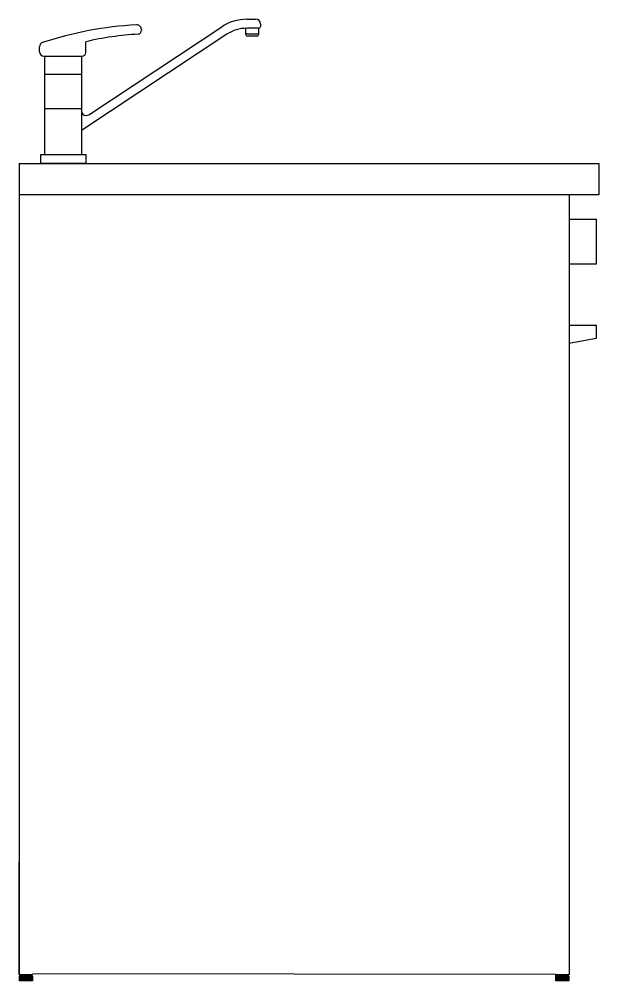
# Model space of a CAD drawing. Header units: millimetres. Extents: x 1636 to 3054, y -633 to 141.
# Drawn here: x 2278 to 2342.3, y 3.9 to 110.7 of the extents above; entities that cross this region are included whole.
import ezdxf

# ---------------------------------------------------------------- set-up
doc = ezdxf.new("R2010")
doc.units = ezdxf.units.MM
doc.layers.add('elementi incassati', color=131, linetype='Continuous')

msp = doc.modelspace()

# ---------------------------------------------------------------- linework, layer by layer
for p, q in [((2303.23, 110.69), (2304.25, 110.69)), ((2304.75, 110.19), (2304.75, 109.89)), ((2301.02, 109.03), (2284.9, 98.35)), ((2285.71, 100.09), (2300.46, 109.86)), ((2291.2, 109.04), (2291.2, 109.04)), ((2291.55, 109.57), (2291.55, 109.47)), ((2303.15, 109), (2303.15, 109.69)), ((2303.15, 109.06), (2304.55, 109.06)), ((2304.55, 109.69), (2303.23, 109.69)), ((2304.55, 109.69), (2304.55, 109)), ((2285.38, 106.99), (2285.38, 108.19)), ((2304.35, 108.8), (2303.35, 108.8)), ((2280.24, 107.09), (2280.24, 107.63)), ((2280.74, 106.59), (2284.9, 106.59)), ((2280.74, 106.59), (2280.82, 106.59)), ((2280.82, 95.68), (2280.82, 106.59)), ((2284.9, 106.59), (2284.9, 95.68)), ((2284.9, 106.59), (2284.98, 106.59)), ((2280.82, 104.6), (2284.9, 104.6)), ((2280.82, 100.78), (2284.9, 100.78)), ((2284.9, 100.5), (2284.9, 100.5)), ((2285.4, 100), (2285.42, 100)), ((2280.38, 94.69), (2280.38, 95.68)), ((2280.38, 95.68), (2285.38, 95.68)), ((2285.38, 95.68), (2285.38, 94.69)), ((2278, 94.69), (2342.3, 94.69)), ((2278, 94.69), (2278, 4.59)), ((2285.38, 94.69), (2280.38, 94.69)), ((2342.3, 94.69), (2342.3, 91.19)), ((2342.3, 91.19), (2278, 91.19)), ((2339, 91.19), (2339, 17.09)), ((2278, 4.59), (2278, 17.09)), ((2339, 17.09), (2339, 4.59)), ((2279.5, 4.59), (2278, 4.59)), ((2279.44, 4.59), (2278.05, 4.59)), ((2337.5, 4.62), (2279.5, 4.69)), ((2339, 4.59), (2337.5, 4.59)), ((2338.94, 4.59), (2337.55, 4.59))]:
    msp.add_line(p, q)
at = {"lineweight": 25}
for points in [[(2278.02, 4.45), (2278.02, 3.96), (2278.02, 3.96), (2278.03, 3.96)], [(2278.02, 4.45), (2278.02, 4.45), (2278.03, 4.45)], [(2278.03, 4.45), (2278.03, 3.96), (2278.03, 3.96), (2278.03, 3.96), (2278.04, 3.96)], [(2278.03, 4.45), (2278.03, 4.45), (2278.03, 4.45), (2278.04, 4.45)], [(2278.04, 3.95), (2278.04, 3.95), (2278.04, 3.95), (2278.04, 3.96), (2278.04, 3.96), (2278.04, 4.45)], [(2278.07, 4.45), (2278.06, 4.45), (2278.05, 4.45), (2278.05, 4.45), (2278.05, 4.45), (2278.04, 4.45)], [(2278.05, 4.45), (2278.05, 4.59)], [(2278.05, 4.45), (2278.05, 3.96), (2278.05, 3.96), (2278.06, 3.96), (2278.07, 3.96)], [(2278.06, 3.95), (2278.06, 3.95), (2278.06, 3.95), (2278.06, 3.96), (2278.07, 3.96), (2278.07, 4.45)], [(2278.1, 4.45), (2278.09, 4.45), (2278.09, 4.45), (2278.08, 4.45), (2278.07, 4.45), (2278.07, 4.45)], [(2278.08, 4.45), (2278.08, 3.96), (2278.09, 3.96), (2278.09, 3.96), (2278.1, 3.96)], [(2278.09, 3.95), (2278.09, 3.95), (2278.1, 3.95), (2278.1, 3.95), (2278.1, 3.96), (2278.1, 3.96), (2278.1, 4.45)], [(2278.15, 4.45), (2278.14, 4.45), (2278.13, 4.45), (2278.13, 4.45), (2278.11, 4.45), (2278.1, 4.45)], [(2278.13, 3.95), (2278.14, 3.95), (2278.14, 3.95), (2278.14, 3.95), (2278.14, 3.95), (2278.15, 3.96), (2278.15, 3.96), (2278.15, 4.45)], [(2278.13, 4.45), (2278.13, 3.96), (2278.13, 3.96), (2278.14, 3.96), (2278.15, 3.96)], [(2278.21, 4.45), (2278.2, 4.45), (2278.19, 4.45), (2278.18, 4.45), (2278.18, 4.45), (2278.16, 4.45), (2278.15, 4.45)], [(2278.18, 4.45), (2278.18, 3.96), (2278.18, 3.96), (2278.19, 3.96), (2278.2, 3.96), (2278.21, 3.96)], [(2278.19, 3.95), (2278.19, 3.95), (2278.19, 3.95), (2278.2, 3.95), (2278.2, 3.95), (2278.21, 3.95), (2278.21, 3.96), (2278.21, 4.45)], [(2278.27, 4.45), (2278.26, 4.45), (2278.25, 4.45), (2278.25, 4.45), (2278.24, 4.45), (2278.22, 4.45), (2278.21, 4.45)], [(2278.24, 4.45), (2278.24, 3.96), (2278.25, 3.96), (2278.25, 3.96), (2278.26, 3.96), (2278.27, 3.96)], [(2278.25, 3.95), (2278.25, 3.95), (2278.26, 3.95), (2278.26, 3.95), (2278.26, 3.95), (2278.27, 3.95), (2278.27, 3.96), (2278.27, 4.45)], [(2278.35, 4.45), (2278.33, 4.45), (2278.32, 4.45), (2278.32, 4.45), (2278.31, 4.45), (2278.29, 4.45), (2278.27, 4.45)], [(2278.31, 4.45), (2278.31, 3.96), (2278.32, 3.95), (2278.32, 3.95), (2278.33, 3.95), (2278.34, 3.95), (2278.34, 3.95), (2278.34, 3.96), (2278.35, 3.96), (2278.35, 4.45)], [(2278.43, 4.45), (2278.42, 4.45), (2278.4, 4.45), (2278.4, 4.45), (2278.39, 4.45), (2278.37, 4.45), (2278.35, 4.45)], [(2278.39, 4.45), (2278.39, 3.96), (2278.4, 3.95), (2278.4, 3.95), (2278.41, 3.95), (2278.42, 3.95), (2278.42, 3.95), (2278.43, 3.96), (2278.43, 3.96), (2278.43, 4.45)], [(2278.51, 4.45), (2278.5, 4.45), (2278.49, 4.45), (2278.48, 4.45), (2278.48, 4.45), (2278.45, 4.45), (2278.43, 4.45)], [(2278.48, 4.45), (2278.48, 3.96), (2278.48, 3.95), (2278.49, 3.95), (2278.5, 3.95), (2278.5, 3.95), (2278.51, 3.95), (2278.51, 3.96), (2278.52, 3.96), (2278.52, 4.45)], [(2278.51, 4.45), (2278.51, 4.45), (2278.52, 4.45)], [(2278.61, 4.45), (2278.6, 4.45), (2278.58, 4.45), (2278.57, 4.45), (2278.57, 4.45), (2278.54, 4.45), (2278.52, 4.45)], [(2278.57, 4.45), (2278.57, 3.96), (2278.57, 3.95), (2278.58, 3.95), (2278.58, 3.95), (2278.59, 3.95), (2278.6, 3.95), (2278.6, 3.96), (2278.61, 3.96), (2278.61, 4.45)], [(2278.7, 4.45), (2278.69, 4.45), (2278.68, 4.45), (2278.67, 4.45), (2278.66, 4.45), (2278.63, 4.45), (2278.61, 4.45)], [(2278.66, 4.45), (2278.66, 3.96), (2278.66, 3.95), (2278.67, 3.95), (2278.68, 3.95), (2278.68, 3.95), (2278.69, 3.95), (2278.7, 3.96), (2278.7, 3.96), (2278.7, 4.45)], [(2278.79, 4.45), (2278.78, 4.45), (2278.77, 4.45), (2278.76, 4.45), (2278.75, 4.45), (2278.73, 4.45), (2278.7, 4.45)], [(2278.75, 4.45), (2278.75, 3.96), (2278.75, 3.96), (2278.76, 3.95), (2278.77, 3.95), (2278.77, 3.95), (2278.78, 3.95), (2278.79, 3.95), (2278.79, 3.96), (2278.79, 4.45)], [(2278.89, 4.45), (2278.88, 4.45), (2278.87, 4.45), (2278.86, 4.45), (2278.85, 4.45), (2278.82, 4.45), (2278.79, 4.45)], [(2278.85, 4.45), (2278.85, 3.96), (2278.85, 3.96), (2278.85, 3.95), (2278.86, 3.95), (2278.87, 3.95), (2278.87, 3.95), (2278.88, 3.95), (2278.89, 3.96), (2278.89, 4.45)], [(2278.98, 4.45), (2278.97, 4.45), (2278.96, 4.45), (2278.95, 4.45), (2278.94, 4.45), (2278.91, 4.45), (2278.89, 4.45)], [(2278.94, 4.45), (2278.94, 3.96), (2278.94, 3.96), (2278.94, 3.95), (2278.95, 3.95), (2278.96, 3.95), (2278.97, 3.95), (2278.97, 3.95), (2278.98, 3.96), (2278.98, 4.45)], [(2279.06, 4.45), (2279.06, 4.45), (2279.05, 4.45), (2279.04, 4.45), (2279.03, 4.45), (2279, 4.45), (2278.98, 4.45)], [(2279.03, 4.45), (2279.03, 3.96), (2279.03, 3.96), (2279.03, 3.95), (2279.04, 3.95), (2279.05, 3.95), (2279.05, 3.95), (2279.06, 3.95), (2279.06, 3.96), (2279.06, 4.45)], [(2279.14, 4.45), (2279.14, 4.45), (2279.13, 4.45), (2279.12, 4.45), (2279.11, 4.45), (2279.09, 4.45), (2279.06, 4.45)], [(2279.11, 4.45), (2279.11, 3.96), (2279.11, 3.96), (2279.11, 3.95), (2279.12, 3.95), (2279.13, 3.95), (2279.13, 3.95), (2279.14, 3.95), (2279.14, 3.96), (2279.14, 4.45)], [(2279.22, 4.45), (2279.21, 4.45), (2279.21, 4.45), (2279.2, 4.45), (2279.19, 4.45), (2279.17, 4.45), (2279.14, 4.45)], [(2279.22, 3.95), (2279.21, 3.95), (2279.21, 3.95), (2279.2, 3.95), (2279.2, 3.95), (2279.19, 3.95), (2279.19, 3.96), (2279.19, 4.45)], [(2279.22, 3.95), (2279.22, 3.96), (2279.22, 3.96), (2279.22, 3.96), (2279.22, 4.45)], [(2279.28, 4.45), (2279.28, 4.45), (2279.28, 4.45), (2279.27, 4.45), (2279.26, 4.45), (2279.24, 4.45), (2279.22, 4.45)], [(2279.28, 3.95), (2279.27, 3.95), (2279.27, 3.95), (2279.27, 3.95), (2279.26, 3.95), (2279.26, 3.95), (2279.26, 3.96), (2279.26, 4.45)], [(2279.28, 3.95), (2279.28, 3.95), (2279.28, 3.95), (2279.28, 3.96), (2279.29, 3.96), (2279.29, 3.96), (2279.29, 3.96), (2279.29, 4.45)], [(2279.34, 4.45), (2279.34, 4.45), (2279.33, 4.45), (2279.32, 4.45), (2279.3, 4.45), (2279.29, 4.45)], [(2279.34, 3.95), (2279.33, 3.95), (2279.33, 3.95), (2279.32, 3.95), (2279.32, 3.95), (2279.32, 3.95), (2279.32, 3.96), (2279.32, 4.45)], [(2279.34, 3.95), (2279.34, 3.95), (2279.34, 3.95), (2279.34, 3.95), (2279.34, 3.96), (2279.34, 3.96), (2279.34, 3.96), (2279.34, 4.45)], [(2279.39, 4.45), (2279.39, 4.45), (2279.38, 4.45), (2279.37, 4.45), (2279.36, 4.45), (2279.34, 4.45)], [(2279.38, 3.95), (2279.38, 3.95), (2279.38, 3.95), (2279.37, 3.95), (2279.37, 3.95), (2279.37, 3.96), (2279.37, 3.96), (2279.37, 4.45)], [(2279.38, 3.95), (2279.39, 3.95), (2279.39, 3.95), (2279.39, 3.96), (2279.39, 3.96), (2279.39, 3.96), (2279.39, 3.96), (2279.39, 4.45)], [(2279.43, 4.45), (2279.43, 4.45), (2279.42, 4.45), (2279.41, 4.45), (2279.4, 4.45), (2279.39, 4.45)], [(2279.42, 3.95), (2279.42, 3.95), (2279.41, 3.95), (2279.41, 3.95), (2279.41, 3.96), (2279.41, 3.96), (2279.41, 4.45)], [(2279.42, 3.95), (2279.42, 3.95), (2279.42, 3.95), (2279.42, 3.95), (2279.43, 3.95), (2279.43, 3.96), (2279.43, 3.96), (2279.43, 3.96), (2279.43, 3.96), (2279.43, 4.45)], [(2279.46, 4.45), (2279.45, 4.45), (2279.45, 4.45), (2279.44, 4.45), (2279.44, 4.45), (2279.43, 4.45)], [(2279.44, 4.45), (2279.44, 4.59)], [(2279.45, 3.95), (2279.44, 3.95), (2279.44, 3.95), (2279.44, 3.96), (2279.44, 3.96), (2279.44, 4.45)], [(2279.44, 3.95), (2279.45, 3.95), (2279.45, 3.95), (2279.45, 3.95), (2279.45, 3.95), (2279.45, 3.96), (2279.46, 3.96), (2279.46, 3.96), (2279.46, 3.96), (2279.46, 4.45)], [(2279.46, 3.95), (2279.46, 3.95), (2279.46, 3.95), (2279.46, 3.96), (2279.46, 3.96), (2279.46, 4.45)], [(2279.47, 4.45), (2279.47, 4.45), (2279.46, 4.45), (2279.46, 4.45)], [(2279.46, 3.95), (2279.47, 3.95), (2279.47, 3.95), (2279.47, 3.95), (2279.47, 3.95), (2279.47, 3.96), (2279.47, 3.96), (2279.47, 3.96), (2279.47, 4.45)], [(2279.47, 4.45), (2279.47, 3.96), (2279.47, 3.96)], [(2279.47, 4.45), (2279.47, 4.45)], [(2337.52, 4.45), (2337.52, 3.96), (2337.52, 3.96), (2337.53, 3.96)], [(2337.52, 4.45), (2337.52, 4.45), (2337.53, 4.45)], [(2337.53, 4.45), (2337.53, 3.96), (2337.53, 3.96), (2337.53, 3.96), (2337.54, 3.96)], [(2337.53, 4.45), (2337.53, 4.45), (2337.53, 4.45), (2337.54, 4.45)], [(2337.54, 3.95), (2337.54, 3.95), (2337.54, 3.95), (2337.54, 3.96), (2337.54, 3.96), (2337.54, 4.45)], [(2337.57, 4.45), (2337.56, 4.45), (2337.55, 4.45), (2337.55, 4.45), (2337.55, 4.45), (2337.54, 4.45)], [(2337.55, 4.45), (2337.55, 4.59)], [(2337.55, 4.45), (2337.55, 3.96), (2337.55, 3.96), (2337.56, 3.96), (2337.57, 3.96)], [(2337.56, 3.95), (2337.56, 3.95), (2337.56, 3.95), (2337.56, 3.96), (2337.57, 3.96), (2337.57, 4.45)], [(2337.6, 4.45), (2337.59, 4.45), (2337.59, 4.45), (2337.58, 4.45), (2337.57, 4.45), (2337.57, 4.45)], [(2337.58, 4.45), (2337.58, 3.96), (2337.59, 3.96), (2337.59, 3.96), (2337.6, 3.96)], [(2337.59, 3.95), (2337.59, 3.95), (2337.6, 3.95), (2337.6, 3.95), (2337.6, 3.96), (2337.6, 3.96), (2337.6, 4.45)], [(2337.65, 4.45), (2337.64, 4.45), (2337.63, 4.45), (2337.63, 4.45), (2337.61, 4.45), (2337.6, 4.45)], [(2337.63, 3.95), (2337.64, 3.95), (2337.64, 3.95), (2337.64, 3.95), (2337.64, 3.95), (2337.65, 3.96), (2337.65, 3.96), (2337.65, 4.45)], [(2337.63, 4.45), (2337.63, 3.96), (2337.63, 3.96), (2337.64, 3.96), (2337.65, 3.96)], [(2337.71, 4.45), (2337.7, 4.45), (2337.69, 4.45), (2337.68, 4.45), (2337.68, 4.45), (2337.66, 4.45), (2337.65, 4.45)], [(2337.68, 4.45), (2337.68, 3.96), (2337.68, 3.96), (2337.69, 3.96), (2337.7, 3.96), (2337.71, 3.96)], [(2337.69, 3.95), (2337.69, 3.95), (2337.69, 3.95), (2337.7, 3.95), (2337.7, 3.95), (2337.71, 3.95), (2337.71, 3.96), (2337.71, 4.45)], [(2337.77, 4.45), (2337.76, 4.45), (2337.75, 4.45), (2337.75, 4.45), (2337.74, 4.45), (2337.72, 4.45), (2337.71, 4.45)], [(2337.74, 4.45), (2337.74, 3.96), (2337.75, 3.96), (2337.75, 3.96), (2337.76, 3.96), (2337.77, 3.96)], [(2337.75, 3.95), (2337.75, 3.95), (2337.76, 3.95), (2337.76, 3.95), (2337.76, 3.95), (2337.77, 3.95), (2337.77, 3.96), (2337.77, 4.45)], [(2337.85, 4.45), (2337.83, 4.45), (2337.82, 4.45), (2337.82, 4.45), (2337.81, 4.45), (2337.79, 4.45), (2337.77, 4.45)], [(2337.81, 4.45), (2337.81, 3.96), (2337.82, 3.95), (2337.82, 3.95), (2337.83, 3.95), (2337.84, 3.95), (2337.84, 3.95), (2337.84, 3.96), (2337.85, 3.96), (2337.85, 4.45)], [(2337.93, 4.45), (2337.92, 4.45), (2337.9, 4.45), (2337.9, 4.45), (2337.89, 4.45), (2337.87, 4.45), (2337.85, 4.45)], [(2337.89, 4.45), (2337.89, 3.96), (2337.9, 3.95), (2337.9, 3.95), (2337.91, 3.95), (2337.92, 3.95), (2337.92, 3.95), (2337.93, 3.96), (2337.93, 3.96), (2337.93, 4.45)], [(2338.01, 4.45), (2338, 4.45), (2337.99, 4.45), (2337.98, 4.45), (2337.98, 4.45), (2337.95, 4.45), (2337.93, 4.45)], [(2337.98, 4.45), (2337.98, 3.96), (2337.98, 3.95), (2337.99, 3.95), (2338, 3.95), (2338, 3.95), (2338.01, 3.95), (2338.01, 3.96), (2338.02, 3.96), (2338.02, 4.45)], [(2338.01, 4.45), (2338.01, 4.45), (2338.02, 4.45)], [(2338.11, 4.45), (2338.1, 4.45), (2338.08, 4.45), (2338.07, 4.45), (2338.07, 4.45), (2338.04, 4.45), (2338.02, 4.45)], [(2338.07, 4.45), (2338.07, 3.96), (2338.07, 3.95), (2338.08, 3.95), (2338.08, 3.95), (2338.09, 3.95), (2338.1, 3.95), (2338.1, 3.96), (2338.11, 3.96), (2338.11, 4.45)], [(2338.2, 4.45), (2338.19, 4.45), (2338.18, 4.45), (2338.17, 4.45), (2338.16, 4.45), (2338.13, 4.45), (2338.11, 4.45)], [(2338.16, 4.45), (2338.16, 3.96), (2338.16, 3.95), (2338.17, 3.95), (2338.18, 3.95), (2338.18, 3.95), (2338.19, 3.95), (2338.2, 3.96), (2338.2, 3.96), (2338.2, 4.45)], [(2338.29, 4.45), (2338.28, 4.45), (2338.27, 4.45), (2338.26, 4.45), (2338.25, 4.45), (2338.23, 4.45), (2338.2, 4.45)], [(2338.25, 4.45), (2338.25, 3.96), (2338.25, 3.96), (2338.26, 3.95), (2338.27, 3.95), (2338.27, 3.95), (2338.28, 3.95), (2338.29, 3.95), (2338.29, 3.96), (2338.29, 4.45)], [(2338.39, 4.45), (2338.38, 4.45), (2338.37, 4.45), (2338.36, 4.45), (2338.35, 4.45), (2338.32, 4.45), (2338.29, 4.45)], [(2338.35, 4.45), (2338.35, 3.96), (2338.35, 3.96), (2338.35, 3.95), (2338.36, 3.95), (2338.37, 3.95), (2338.37, 3.95), (2338.38, 3.95), (2338.39, 3.96), (2338.39, 4.45)], [(2338.48, 4.45), (2338.47, 4.45), (2338.46, 4.45), (2338.45, 4.45), (2338.44, 4.45), (2338.41, 4.45), (2338.39, 4.45)], [(2338.44, 4.45), (2338.44, 3.96), (2338.44, 3.96), (2338.44, 3.95), (2338.45, 3.95), (2338.46, 3.95), (2338.47, 3.95), (2338.47, 3.95), (2338.48, 3.96), (2338.48, 4.45)], [(2338.56, 4.45), (2338.56, 4.45), (2338.55, 4.45), (2338.54, 4.45), (2338.53, 4.45), (2338.5, 4.45), (2338.48, 4.45)], [(2338.53, 4.45), (2338.53, 3.96), (2338.53, 3.96), (2338.53, 3.95), (2338.54, 3.95), (2338.55, 3.95), (2338.55, 3.95), (2338.56, 3.95), (2338.56, 3.96), (2338.56, 4.45)], [(2338.64, 4.45), (2338.64, 4.45), (2338.63, 4.45), (2338.62, 4.45), (2338.61, 4.45), (2338.59, 4.45), (2338.56, 4.45)], [(2338.61, 4.45), (2338.61, 3.96), (2338.61, 3.96), (2338.61, 3.95), (2338.62, 3.95), (2338.63, 3.95), (2338.63, 3.95), (2338.64, 3.95), (2338.64, 3.96), (2338.64, 4.45)], [(2338.72, 4.45), (2338.71, 4.45), (2338.71, 4.45), (2338.7, 4.45), (2338.69, 4.45), (2338.67, 4.45), (2338.64, 4.45)], [(2338.72, 3.95), (2338.71, 3.95), (2338.71, 3.95), (2338.7, 3.95), (2338.7, 3.95), (2338.69, 3.95), (2338.69, 3.96), (2338.69, 4.45)], [(2338.72, 3.95), (2338.72, 3.96), (2338.72, 3.96), (2338.72, 3.96), (2338.72, 4.45)], [(2338.78, 4.45), (2338.78, 4.45), (2338.78, 4.45), (2338.77, 4.45), (2338.76, 4.45), (2338.74, 4.45), (2338.72, 4.45)], [(2338.78, 3.95), (2338.77, 3.95), (2338.77, 3.95), (2338.77, 3.95), (2338.76, 3.95), (2338.76, 3.95), (2338.76, 3.96), (2338.76, 4.45)], [(2338.78, 3.95), (2338.78, 3.95), (2338.78, 3.95), (2338.78, 3.96), (2338.79, 3.96), (2338.79, 3.96), (2338.79, 3.96), (2338.79, 4.45)], [(2338.84, 4.45), (2338.84, 4.45), (2338.83, 4.45), (2338.82, 4.45), (2338.8, 4.45), (2338.79, 4.45)], [(2338.84, 3.95), (2338.83, 3.95), (2338.83, 3.95), (2338.82, 3.95), (2338.82, 3.95), (2338.82, 3.95), (2338.82, 3.96), (2338.82, 4.45)], [(2338.84, 3.95), (2338.84, 3.95), (2338.84, 3.95), (2338.84, 3.95), (2338.84, 3.96), (2338.84, 3.96), (2338.84, 3.96), (2338.84, 4.45)], [(2338.89, 4.45), (2338.89, 4.45), (2338.88, 4.45), (2338.87, 4.45), (2338.86, 4.45), (2338.84, 4.45)], [(2338.88, 3.95), (2338.88, 3.95), (2338.88, 3.95), (2338.87, 3.95), (2338.87, 3.95), (2338.87, 3.96), (2338.87, 3.96), (2338.87, 4.45)], [(2338.88, 3.95), (2338.89, 3.95), (2338.89, 3.95), (2338.89, 3.96), (2338.89, 3.96), (2338.89, 3.96), (2338.89, 3.96), (2338.89, 4.45)], [(2338.93, 4.45), (2338.93, 4.45), (2338.92, 4.45), (2338.91, 4.45), (2338.9, 4.45), (2338.89, 4.45)], [(2338.92, 3.95), (2338.92, 3.95), (2338.91, 3.95), (2338.91, 3.95), (2338.91, 3.96), (2338.91, 3.96), (2338.91, 4.45)], [(2338.92, 3.95), (2338.92, 3.95), (2338.92, 3.95), (2338.92, 3.95), (2338.93, 3.95), (2338.93, 3.96), (2338.93, 3.96), (2338.93, 3.96), (2338.93, 3.96), (2338.93, 4.45)], [(2338.96, 4.45), (2338.95, 4.45), (2338.95, 4.45), (2338.94, 4.45), (2338.94, 4.45), (2338.93, 4.45)], [(2338.94, 4.45), (2338.94, 4.59)], [(2338.95, 3.95), (2338.94, 3.95), (2338.94, 3.95), (2338.94, 3.96), (2338.94, 3.96), (2338.94, 4.45)], [(2338.94, 3.95), (2338.95, 3.95), (2338.95, 3.95), (2338.95, 3.95), (2338.95, 3.95), (2338.95, 3.96), (2338.96, 3.96), (2338.96, 3.96), (2338.96, 3.96), (2338.96, 4.45)], [(2338.96, 3.95), (2338.96, 3.95), (2338.96, 3.95), (2338.96, 3.96), (2338.96, 3.96), (2338.96, 4.45)], [(2338.97, 4.45), (2338.97, 4.45), (2338.96, 4.45), (2338.96, 4.45)], [(2338.96, 3.95), (2338.97, 3.95), (2338.97, 3.95), (2338.97, 3.95), (2338.97, 3.95), (2338.97, 3.96), (2338.97, 3.96), (2338.97, 3.96), (2338.97, 4.45)], [(2338.97, 4.45), (2338.97, 3.96), (2338.97, 3.96)], [(2338.97, 4.45), (2338.97, 4.45)], [(2278.03, 3.95), (2278.03, 3.95), (2278.02, 3.95), (2278.02, 3.95), (2278.02, 3.95), (2278.02, 3.96), (2278.02, 3.96), (2278.02, 3.96), (2278.02, 3.96)], [(2278.03, 3.96), (2278.03, 3.95), (2278.03, 3.95)], [(2278.04, 3.95), (2278.04, 3.95), (2278.03, 3.95), (2278.03, 3.95), (2278.03, 3.95), (2278.03, 3.96), (2278.03, 3.96), (2278.03, 3.96), (2278.03, 3.96)], [(2279.33, 3.94), (2279.29, 3.94), (2279.24, 3.94), (2279.18, 3.94), (2279.12, 3.94), (2279.06, 3.94), (2278.99, 3.94), (2278.92, 3.94), (2278.85, 3.94), (2278.78, 3.94), (2278.7, 3.94), (2278.63, 3.94), (2278.56, 3.94), (2278.49, 3.94), (2278.43, 3.94), (2278.36, 3.94), (2278.31, 3.94), (2278.25, 3.94), (2278.2, 3.94), (2278.16, 3.94), (2278.12, 3.94), (2278.09, 3.94), (2278.06, 3.94), (2278.04, 3.94), (2278.03, 3.94), (2278.03, 3.94), (2278.03, 3.95)], [(2278.03, 3.95), (2278.03, 3.95)], [(2278.04, 3.93), (2278.04, 3.93), (2278.03, 3.93), (2278.03, 3.93), (2278.03, 3.93), (2278.03, 3.93), (2278.03, 3.93), (2278.03, 3.94), (2278.03, 3.94)], [(2279.32, 3.93), (2279.28, 3.93), (2279.23, 3.93), (2279.17, 3.93), (2279.1, 3.93), (2279.04, 3.93), (2278.97, 3.93), (2278.9, 3.93), (2278.82, 3.93), (2278.75, 3.93), (2278.68, 3.93), (2278.6, 3.93), (2278.53, 3.93), (2278.46, 3.93), (2278.39, 3.93), (2278.33, 3.93), (2278.28, 3.93), (2278.22, 3.93), (2278.18, 3.93), (2278.14, 3.93), (2278.1, 3.93), (2278.07, 3.93), (2278.06, 3.93), (2278.04, 3.93), (2278.04, 3.93)], [(2278.06, 3.95), (2278.06, 3.95), (2278.06, 3.95), (2278.06, 3.95), (2278.05, 3.95), (2278.05, 3.96), (2278.05, 3.96), (2278.05, 3.96), (2278.05, 3.96)], [(2278.09, 3.95), (2278.09, 3.95), (2278.09, 3.95), (2278.09, 3.95), (2278.08, 3.95), (2278.08, 3.96), (2278.08, 3.96), (2278.08, 3.96)], [(2278.13, 3.95), (2278.13, 3.95), (2278.13, 3.95), (2278.13, 3.95), (2278.13, 3.96), (2278.13, 3.96), (2278.13, 3.96)], [(2278.18, 3.95), (2278.18, 3.95), (2278.18, 3.95), (2278.18, 3.96), (2278.18, 3.96), (2278.18, 3.96), (2278.18, 3.96)], [(2278.25, 3.95), (2278.24, 3.95), (2278.24, 3.96), (2278.24, 3.96), (2278.24, 3.96)], [(2278.31, 3.96), (2278.32, 3.96), (2278.32, 3.96), (2278.33, 3.96), (2278.35, 3.96)], [(2278.39, 3.96), (2278.4, 3.96), (2278.4, 3.96), (2278.42, 3.96), (2278.43, 3.96)], [(2278.48, 3.96), (2278.48, 3.96), (2278.49, 3.96), (2278.5, 3.96), (2278.52, 3.96)], [(2278.57, 3.96), (2278.57, 3.96), (2278.58, 3.96), (2278.6, 3.96), (2278.61, 3.96)], [(2278.66, 3.96), (2278.67, 3.96), (2278.68, 3.96), (2278.69, 3.96), (2278.7, 3.96)], [(2278.75, 3.96), (2278.76, 3.96), (2278.77, 3.96), (2278.78, 3.96), (2278.79, 3.96)], [(2278.85, 3.96), (2278.86, 3.96), (2278.87, 3.96), (2278.88, 3.96), (2278.89, 3.96)], [(2278.94, 3.96), (2278.95, 3.96), (2278.96, 3.96), (2278.97, 3.96), (2278.98, 3.96)], [(2279.03, 3.96), (2279.04, 3.96), (2279.05, 3.96), (2279.06, 3.96), (2279.06, 3.96)], [(2279.11, 3.96), (2279.12, 3.96), (2279.13, 3.96), (2279.14, 3.96), (2279.14, 3.96)], [(2279.19, 3.96), (2279.2, 3.96), (2279.21, 3.96), (2279.21, 3.96), (2279.22, 3.96)], [(2279.26, 3.96), (2279.27, 3.96), (2279.28, 3.96), (2279.28, 3.96), (2279.28, 3.96)], [(2279.32, 3.96), (2279.33, 3.96), (2279.34, 3.96), (2279.34, 3.96)], [(2279.45, 3.93), (2279.45, 3.93), (2279.44, 3.93), (2279.42, 3.93), (2279.39, 3.93), (2279.36, 3.93), (2279.32, 3.93)], [(2279.46, 3.95), (2279.46, 3.94), (2279.46, 3.94), (2279.45, 3.94), (2279.43, 3.94), (2279.4, 3.94), (2279.37, 3.94), (2279.33, 3.94)], [(2279.37, 3.96), (2279.38, 3.96), (2279.39, 3.96), (2279.39, 3.96)], [(2279.41, 3.96), (2279.42, 3.96), (2279.43, 3.96), (2279.43, 3.96)], [(2279.44, 3.96), (2279.45, 3.96), (2279.45, 3.96), (2279.46, 3.96)], [(2279.46, 3.94), (2279.46, 3.94), (2279.46, 3.93), (2279.46, 3.93), (2279.46, 3.93), (2279.46, 3.93), (2279.46, 3.93), (2279.46, 3.93), (2279.45, 3.93)], [(2279.46, 3.96), (2279.47, 3.96), (2279.47, 3.96)], [(2279.47, 3.96), (2279.47, 3.96), (2279.47, 3.96), (2279.47, 3.95), (2279.47, 3.95), (2279.47, 3.95), (2279.46, 3.95), (2279.46, 3.95)], [(2279.46, 3.95), (2279.46, 3.95)], [(2337.53, 3.95), (2337.53, 3.95), (2337.52, 3.95), (2337.52, 3.95), (2337.52, 3.95), (2337.52, 3.96), (2337.52, 3.96), (2337.52, 3.96), (2337.52, 3.96)], [(2337.53, 3.96), (2337.53, 3.95), (2337.53, 3.95)], [(2337.54, 3.95), (2337.54, 3.95), (2337.53, 3.95), (2337.53, 3.95), (2337.53, 3.95), (2337.53, 3.96), (2337.53, 3.96), (2337.53, 3.96), (2337.53, 3.96)], [(2338.83, 3.94), (2338.79, 3.94), (2338.74, 3.94), (2338.68, 3.94), (2338.62, 3.94), (2338.56, 3.94), (2338.49, 3.94), (2338.42, 3.94), (2338.35, 3.94), (2338.28, 3.94), (2338.2, 3.94), (2338.13, 3.94), (2338.06, 3.94), (2337.99, 3.94), (2337.93, 3.94), (2337.86, 3.94), (2337.81, 3.94), (2337.75, 3.94), (2337.7, 3.94), (2337.66, 3.94), (2337.62, 3.94), (2337.59, 3.94), (2337.56, 3.94), (2337.54, 3.94), (2337.53, 3.94), (2337.53, 3.94), (2337.53, 3.95)], [(2337.53, 3.95), (2337.53, 3.95)], [(2337.54, 3.93), (2337.54, 3.93), (2337.53, 3.93), (2337.53, 3.93), (2337.53, 3.93), (2337.53, 3.93), (2337.53, 3.93), (2337.53, 3.94), (2337.53, 3.94)], [(2338.82, 3.93), (2338.78, 3.93), (2338.73, 3.93), (2338.67, 3.93), (2338.6, 3.93), (2338.54, 3.93), (2338.47, 3.93), (2338.4, 3.93), (2338.32, 3.93), (2338.25, 3.93), (2338.18, 3.93), (2338.1, 3.93), (2338.03, 3.93), (2337.96, 3.93), (2337.89, 3.93), (2337.83, 3.93), (2337.78, 3.93), (2337.72, 3.93), (2337.68, 3.93), (2337.64, 3.93), (2337.6, 3.93), (2337.57, 3.93), (2337.56, 3.93), (2337.54, 3.93), (2337.54, 3.93)], [(2337.56, 3.95), (2337.56, 3.95), (2337.56, 3.95), (2337.56, 3.95), (2337.55, 3.95), (2337.55, 3.96), (2337.55, 3.96), (2337.55, 3.96), (2337.55, 3.96)], [(2337.59, 3.95), (2337.59, 3.95), (2337.59, 3.95), (2337.59, 3.95), (2337.58, 3.95), (2337.58, 3.96), (2337.58, 3.96), (2337.58, 3.96)], [(2337.63, 3.95), (2337.63, 3.95), (2337.63, 3.95), (2337.63, 3.95), (2337.63, 3.96), (2337.63, 3.96), (2337.63, 3.96)], [(2337.68, 3.95), (2337.68, 3.95), (2337.68, 3.95), (2337.68, 3.96), (2337.68, 3.96), (2337.68, 3.96), (2337.68, 3.96)], [(2337.75, 3.95), (2337.74, 3.95), (2337.74, 3.96), (2337.74, 3.96), (2337.74, 3.96)], [(2337.81, 3.96), (2337.82, 3.96), (2337.82, 3.96), (2337.83, 3.96), (2337.85, 3.96)], [(2337.89, 3.96), (2337.9, 3.96), (2337.9, 3.96), (2337.92, 3.96), (2337.93, 3.96)], [(2337.98, 3.96), (2337.98, 3.96), (2337.99, 3.96), (2338, 3.96), (2338.02, 3.96)], [(2338.07, 3.96), (2338.07, 3.96), (2338.08, 3.96), (2338.1, 3.96), (2338.11, 3.96)], [(2338.16, 3.96), (2338.17, 3.96), (2338.18, 3.96), (2338.19, 3.96), (2338.2, 3.96)], [(2338.25, 3.96), (2338.26, 3.96), (2338.27, 3.96), (2338.28, 3.96), (2338.29, 3.96)], [(2338.35, 3.96), (2338.36, 3.96), (2338.37, 3.96), (2338.38, 3.96), (2338.39, 3.96)], [(2338.44, 3.96), (2338.45, 3.96), (2338.46, 3.96), (2338.47, 3.96), (2338.48, 3.96)], [(2338.53, 3.96), (2338.54, 3.96), (2338.55, 3.96), (2338.56, 3.96), (2338.56, 3.96)], [(2338.61, 3.96), (2338.62, 3.96), (2338.63, 3.96), (2338.64, 3.96), (2338.64, 3.96)], [(2338.69, 3.96), (2338.7, 3.96), (2338.71, 3.96), (2338.71, 3.96), (2338.72, 3.96)], [(2338.76, 3.96), (2338.77, 3.96), (2338.78, 3.96), (2338.78, 3.96), (2338.78, 3.96)], [(2338.82, 3.96), (2338.83, 3.96), (2338.84, 3.96), (2338.84, 3.96)], [(2338.95, 3.93), (2338.95, 3.93), (2338.94, 3.93), (2338.92, 3.93), (2338.89, 3.93), (2338.86, 3.93), (2338.82, 3.93)], [(2338.96, 3.95), (2338.96, 3.94), (2338.96, 3.94), (2338.95, 3.94), (2338.93, 3.94), (2338.9, 3.94), (2338.87, 3.94), (2338.83, 3.94)], [(2338.87, 3.96), (2338.88, 3.96), (2338.89, 3.96), (2338.89, 3.96)], [(2338.91, 3.96), (2338.92, 3.96), (2338.93, 3.96), (2338.93, 3.96)], [(2338.94, 3.96), (2338.95, 3.96), (2338.95, 3.96), (2338.96, 3.96)], [(2338.96, 3.94), (2338.96, 3.94), (2338.96, 3.93), (2338.96, 3.93), (2338.96, 3.93), (2338.96, 3.93), (2338.96, 3.93), (2338.96, 3.93), (2338.95, 3.93)], [(2338.96, 3.96), (2338.97, 3.96), (2338.97, 3.96)], [(2338.97, 3.96), (2338.97, 3.96), (2338.97, 3.96), (2338.97, 3.95), (2338.97, 3.95), (2338.97, 3.95), (2338.96, 3.95), (2338.96, 3.95)], [(2338.96, 3.95), (2338.96, 3.95)]]:
    msp.add_lwpolyline(points, dxfattribs=at)
for centre, radius, start, end in [((2293.21, 69.7), 40.43, 93.1156, 108.2394), ((2291.05, 109.57), 0.5, 0, 93.9569), ((2303.23, 105.69), 5, 90, 123.5201), ((2304.25, 110.19), 0.5, 0, 90), ((2293.11, 75.26), 33.83, 93.2443, 103.2214), ((2291.15, 109.44), 0.403, 277.0345, 4.5772), ((2303.23, 105.69), 4, 90, 123.5201), ((2303.35, 109), 0.2, 180, 270), ((2304.35, 109), 0.2, 270, 0), ((2304.55, 109.89), 0.2, 270, 0), ((2280.74, 107.63), 0.5, 111.3799, 180), ((2280.74, 107.09), 0.5, 180, 270), ((2284.98, 106.99), 0.4, 270, 0), ((2285.4, 100.5), 0.5, 180, 270), ((2285.42, 100.5), 0.5, 270, 304.88)]:
    msp.add_arc(centre, radius, start, end)
at = {"layer": 'elementi incassati'}
for p, q in [((2339, 88.49), (2342, 88.49)), ((2342, 88.49), (2342, 83.49)), ((2342, 83.49), (2339, 83.49)), ((2339, 76.74), (2339, 74.68)), ((2339, 76.74), (2342, 76.74)), ((2342, 76.74), (2342, 75.24)), ((2342, 75.24), (2339, 74.68))]:
    msp.add_line(p, q, dxfattribs=at)

doc.saveas('drawing.dxf')
